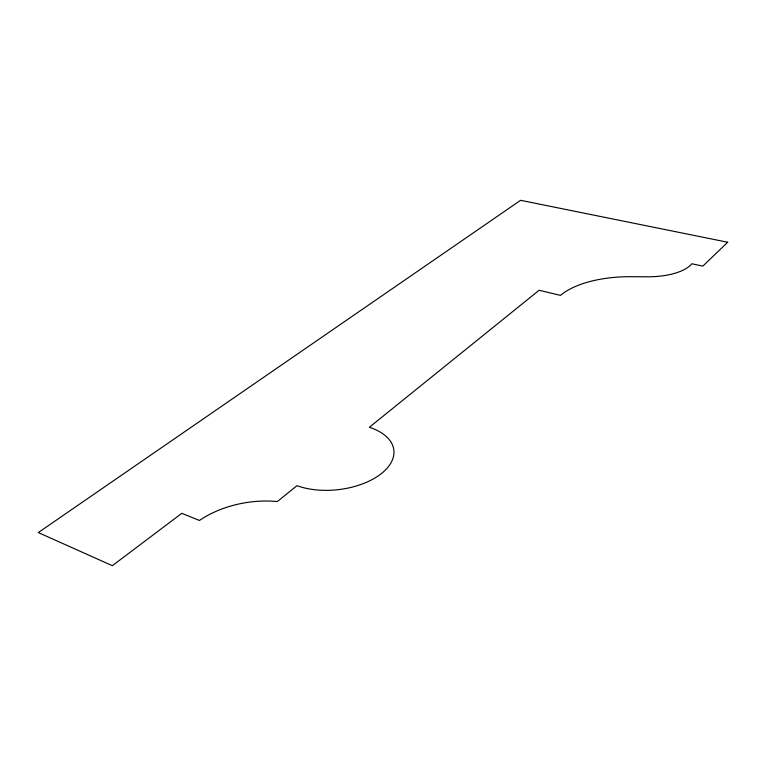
<?xml version="1.0" encoding="UTF-8"?>
<svg xmlns="http://www.w3.org/2000/svg" width="766" height="766" viewBox="0 0 766 766"><rect width="100%" height="100%" fill="white"/><g stroke="black" fill="none" stroke-linecap="round" stroke-linejoin="round"><path stroke-width="1.15" d="M727.7 242.238L702.834 266.118L691.822 263.753A48.478 20.328 1.3 0 1 647.241 276.804L630.973 276.698A82.814 37.965 1.5 0 0 560.444 295.389L539.12 290.257L369.356 427.275A59.968 33.043 -6.4 0 1 381.765 473.273A59.968 33.043 -6.4 0 1 296.997 485.673L277.311 501.567A77.395 46.257 -10.2 0 0 199.447 520.459L181.791 513.335L112.343 565.691L38.3 532.571L520.593 200.309L727.7 242.238"/></g></svg>
